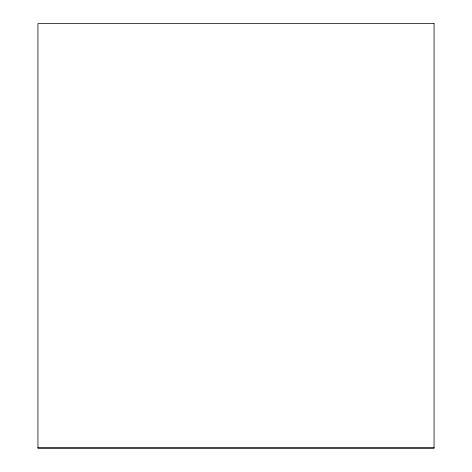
<?xml version="1.0" encoding="UTF-8"?>
<svg xmlns="http://www.w3.org/2000/svg" width="472" height="472" viewBox="0 0 472 472"><rect width="100%" height="100%" fill="white"/><g stroke="black" fill="none" stroke-linecap="round" stroke-linejoin="round"><path stroke-width="0.71" d="M37.949 447.444L434.051 447.444M434.051 23.6L37.949 23.6L37.949 448.4L434.051 448.4L434.051 23.6"/></g></svg>
